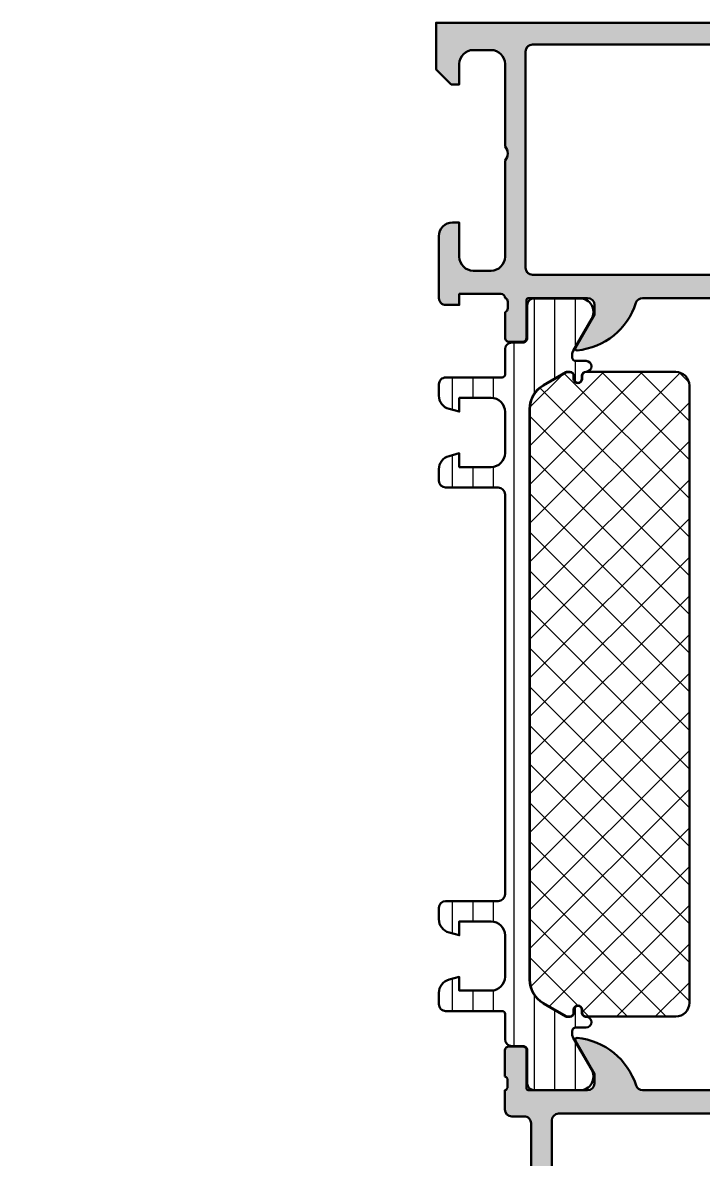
# Model space of a CAD drawing. Extents: x 0 to 114, y -75 to 90.
# Drawn here: x 0 to 49.4, y 7.5 to 90 of the extents above; entities that cross this region are included whole.
import ezdxf

# ---------------------------------------------------------------- set-up
doc = ezdxf.new("R2010")
doc.units = 0
for name, color, linetype, lineweight in [('0S-Alu contour', 7, 'Continuous', 50), ('0S-Alu hatch', 252, 'Continuous', 25), ('0S-Plastic contour', 254, 'Continuous', 50), ('0S-Plastic hatch', 253, 'Continuous', 25), ('0S-PT contour', 91, 'Continuous', 50), ('0S-PT hatch', 103, 'Continuous', 25)]:
    doc.layers.add(name, color=color, linetype=linetype, lineweight=lineweight)

# ---------------------------------------------------------------- blocks, each defined once
blk = doc.blocks.new('445390__541EFB3B_60F4_4F3A_9AED_C607F60F42E0_')
at = {"layer": '0S-Alu hatch'}
h = blk.add_hatch(color=256, dxfattribs=at)
edge = h.paths.add_edge_path()
edge.add_arc((35.49999999999999, 11.09999999999999), 0.4999999999999929, 180, 270)
edge.add_line((35.49999999999999, 10.6), (36.40000000000002, 10.6))
edge.add_ellipse((36.40000000000003, 10.10000000000001), major_axis=(-0.4999999999999929, 0), ratio=1, start_angle=180, end_angle=270.0000000000008, ccw=False)
edge.add_line((36.90000000000002, 10.10000000000001), (36.90000000000001, 3.4311192034013))
edge.add_ellipse((35.90000000000002, 3.4311192034013), major_axis=(-0.9999999999999928, 0), ratio=1, start_angle=94.08561677997449, end_angle=180, ccw=False)
edge.add_line((35.97124704998793, 2.433660503570572), (29.90000000000001, 2.000000000000001))
edge.add_line((29.90000000000001, 2.000000000000001), (9.099999999999998, 1.999999999999999))
edge.add_ellipse((9.099999999999998, 2.499999999999997), major_axis=(-0.4999999999999983, 0), ratio=1, start_angle=0, end_angle=90, ccw=False)
edge.add_line((8.6, 2.499999999999997), (8.6, 3.299999999999998))
edge.add_ellipse((9.1, 3.299999999999998), major_axis=(-0.5, 0), ratio=1, start_angle=270, end_angle=360, ccw=False)
edge.add_line((9.1, 3.799999999999998), (9.6, 3.799999999999998))
edge.add_arc((9.6, 4.299999999999998), 0.5, 270, 360)
edge.add_line((10.1, 4.299999999999994), (10.1, 4.499999999999995))
edge.add_arc((9.600000000000001, 4.5), 0.5, 0, 90)
edge.add_line((9.600000000000001, 5), (6.8, 4.999999999999999))
edge.add_arc((6.799999999999999, 4.5), 0.4999999999999983, 89.99999999999991, 180)
edge.add_line((6.300000000000001, 4.5), (6.300000000000001, 3.999999999999999))
edge.add_line((6.300000000000001, 3.999999999999999), (7.300000000000001, 3.999999999999999))
edge.add_line((7.300000000000001, 3.999999999999999), (7.300000000000002, 2.5))
edge.add_ellipse((6.300000000000002, 2.499999999999999), major_axis=(-1, 0), ratio=1, start_angle=90, end_angle=180, ccw=False)
edge.add_line((6.300000000000002, 1.499999999999999), (2.299999999999999, 1.499999999999998))
edge.add_ellipse((2.299999999999999, 2.499999999999999), major_axis=(-1, 0), ratio=1, start_angle=0, end_angle=90, ccw=False)
edge.add_line((1.299999999999999, 2.499999999999999), (1.299999999999999, 3.999999999999998))
edge.add_line((1.299999999999999, 3.999999999999998), (2.299999999999999, 3.999999999999999))
edge.add_line((2.299999999999999, 3.999999999999999), (2.3, 4.499999999999997))
edge.add_arc((1.799999999999998, 4.499999999999997), 0.5000000000000023, 0, 89.99999999999991)
edge.add_line((1.799999999999999, 5), (0.5000000000000026, 5.000000000000002))
edge.add_arc((0.5000000000000016, 4.5), 0.5000000000000018, 89.99999999999991, 180)
edge.add_line((-2e-16, 4.5), (0, 0.5))
edge.add_arc((0.5, 0.5), 0.5, 180, 269.9999999999999)
edge.add_line((0.4999999999999998, 0), (29.5, -2.1e-15))
edge.add_ellipse((29.5, -0.4999999999999987), major_axis=(-0.4999999999999966, 0), ratio=1, start_angle=180, end_angle=270, ccw=False)
edge.add_line((30, -0.4999999999999991), (29.99999999999998, -73.49999999999999))
edge.add_arc((31.49999999999998, -73.49999999999999), 1.5, 180, 270)
edge.add_line((31.49999999999998, -74.99999999999999), (82.50000000000006, -75.00000000000001))
edge.add_arc((82.50000000000003, -73.50000000000003), 1.499999999999985, 270.0000000000005, 360)
edge.add_line((84.00000000000001, -73.50000000000003), (84, -0.4999999999999858))
edge.add_ellipse((84.49999999999999, -0.4999999999999825), major_axis=(-0.4999999999999858, 0), ratio=1, start_angle=269.9999999999984, end_angle=360, ccw=False)
edge.add_line((84.50000000000001, 3.3e-15), (113.5, 0))
edge.add_arc((113.5, 0.5), 0.5, 270, 360)
edge.add_line((114, 0.5), (114, 4.500000000000001))
edge.add_arc((113.5, 4.500000000000001), 0.5, 0, 90)
edge.add_line((113.5, 5.000000000000001), (112.2, 5.000000000000005))
edge.add_arc((112.2, 4.500000000000019), 0.4999999999999858, 90, 180)
edge.add_line((111.7, 4.500000000000033), (111.7, 3.999999999999999))
edge.add_line((111.7, 3.999999999999999), (112.7, 4))
edge.add_line((112.7, 4), (112.7, 2.500000000000021))
edge.add_ellipse((111.7, 2.500000000000001), major_axis=(-1, 0), ratio=1, start_angle=90, end_angle=180, ccw=False)
edge.add_line((111.7, 1.500000000000001), (107.7, 1.50000000000001))
edge.add_ellipse((107.7, 2.50000000000001), major_axis=(-1, 0), ratio=1, start_angle=0, end_angle=90, ccw=False)
edge.add_line((106.7, 2.500000000000011), (106.7, 3.999999999999998))
edge.add_line((106.7, 3.999999999999998), (107.7, 3.999999999999999))
edge.add_line((107.7, 3.999999999999999), (107.7, 4.499999999999957))
edge.add_arc((107.2, 4.499999999999972), 0.5000000000000285, 0, 90)
edge.add_line((107.2, 5), (104.4, 5.000000000000007))
edge.add_arc((104.4, 4.500000000000021), 0.4999999999999858, 90, 180)
edge.add_line((103.9, 4.500000000000092), (103.9, 4.300000000000031))
edge.add_arc((104.4, 4.299999999999996), 0.5, 180, 270.0000000000017)
edge.add_line((104.4, 3.799999999999996), (104.8999999999999, 3.800000000000008))
edge.add_ellipse((104.8999999999999, 3.29999999999998), major_axis=(-0.5000000000000285, 0), ratio=1, start_angle=180, end_angle=270, ccw=False)
edge.add_line((105.4, 3.299999999999962), (105.4, 2.499999999999991))
edge.add_ellipse((104.8999999999999, 2.500000000000009), major_axis=(-0.5000000000000142, 0), ratio=1, start_angle=90, end_angle=180, ccw=False)
edge.add_line((104.8999999999999, 1.999999999999995), (84.10000000000001, 2.000000000000001))
edge.add_line((84.10000000000001, 2.000000000000001), (78.02875295001209, 2.433660503570569))
edge.add_ellipse((78.1, 3.431119203401318), major_axis=(-1.000000000000013, 0), ratio=1, start_angle=0, end_angle=85.91438322002551, ccw=False)
edge.add_line((77.09999999999998, 3.431119203401317), (77.09999999999998, 10.09999999999999))
edge.add_ellipse((77.6, 10.09999999999999), major_axis=(-0.5000000000000142, 0), ratio=1, start_angle=270, end_angle=360, ccw=False)
edge.add_line((77.6, 10.6), (78.5, 10.6))
edge.add_arc((78.5, 11.09999999999998), 0.4999999999999858, 270, 360)
edge.add_line((78.99999999999999, 11.09999999999998), (79, 12.49999999999999))
edge.add_ellipse((79.07883644654306, 12.7675205919931), major_axis=(-0.2788950563274388, 0), ratio=1, start_angle=-1.164589373961121, end_angle=73.58012358050348, ccw=False)
edge.add_line((78.799999, 12.77318899999081), (78.799999, 13.22678299999139))
edge.add_ellipse((79.07886709564316, 13.23244365946856), major_axis=(-0.2789255417371458, 0), ratio=1, start_angle=-73.5754054446432, end_angle=1.1628700729103798, ccw=False)
edge.add_line((78.99999999999999, 13.4999869999915), (79, 15.379998))
edge.add_arc((78.69999999999999, 15.379998), 0.3000000000000114, 0, 90)
edge.add_line((78.69999999999999, 15.67999800000001), (77.72002568095719, 15.679998))
edge.add_arc((77.72002568095719, 15.37999800000002), 0.2999999999999829, 90, 180)
edge.add_line((77.4200256809572, 15.37999800000002), (77.4200256809572, 12.62000000000001))
edge.add_ellipse((77.30002568095723, 12.62000000000001), major_axis=(-0.1199999999999761, 0), ratio=1, start_angle=90, end_angle=180, ccw=False)
edge.add_line((77.30002568095723, 12.50000000000003), (73.00000000000004, 12.50000000000003))
edge.add_ellipse((73.00000000000004, 13.00000000000003), major_axis=(-0.5, 0), ratio=1, start_angle=0, end_angle=90, ccw=False)
edge.add_line((72.50000000000004, 13.00000000000008), (72.50000000000011, 13.70000000000008))
edge.add_line((72.50000000000011, 13.70000000000008), (73.88149545762253, 16.0928203230276))
edge.add_arc((73.7618802153519, 16.16188021535175), 0.1381197846482771, 329.9999999999972, 455.6225775507961)
edge.add_arc((74.23822324117366, 11.32339113815268), 4.99999999999951, 95.62257755079023, 162.2515836439295)
edge.add_ellipse((68.99999999999984, 13.00000000000052), major_axis=(-0.5000000000004983, 0), ratio=1, start_angle=90, end_angle=162.2515836439297, ccw=False)
edge.add_line((68.99999999999984, 12.50000000000002), (45.00000000000011, 12.50000000000003))
edge.add_ellipse((45.00000000000011, 13.00000000000055), major_axis=(-0.500000000000517, 0), ratio=1, start_angle=17.74841635607038, end_angle=90, ccw=False)
edge.add_arc((39.76177675882631, 11.3233911381527), 4.99999999999949, 17.74841635607047, 84.3774224492089)
edge.add_arc((40.23811978464816, 16.16188021535176), 0.1381197846482664, 84.37742244920636, 210.0000000000005)
edge.add_line((40.11850454237752, 16.09282032302763), (41.49999999999987, 13.7000000000001))
edge.add_line((41.49999999999987, 13.7000000000001), (41.49999999999995, 13.00000000000009))
edge.add_ellipse((40.99999999999996, 13.00000000000002), major_axis=(-0.4999999999999858, 0), ratio=1, start_angle=90, end_angle=180, ccw=False)
edge.add_line((40.99999999999996, 12.50000000000004), (36.69997431904277, 12.50000000000003))
edge.add_ellipse((36.69997431904277, 12.62000000000001), major_axis=(-0.1199999999999761, 0), ratio=1, start_angle=0, end_angle=90, ccw=False)
edge.add_line((36.57997431904279, 12.62000000000001), (36.57997431904279, 15.37999800000001))
edge.add_arc((36.2799743190428, 15.37999800000001), 0.2999999999999971, 0, 90)
edge.add_line((36.2799743190428, 15.67999800000001), (35.30000000000001, 15.67999800000001))
edge.add_arc((35.30000000000001, 15.379998), 0.3000000000000114, 90, 180)
edge.add_line((35, 15.379998), (35, 13.4999869999915))
edge.add_ellipse((34.92113290435684, 13.23244365946857), major_axis=(-0.278925541737144, 0), ratio=1, start_angle=178.8371299271155, end_angle=253.5754054446462, ccw=False)
edge.add_line((35.200001, 13.22678299999152), (35.200001, 12.77318899999148))
edge.add_ellipse((34.92116355345696, 12.76752059199311), major_axis=(-0.2788950563274308, 0), ratio=1, start_angle=106.4198764194924, end_angle=181.1645893740985, ccw=False)
edge.add_line((35, 12.49999999999999), (35, 11.09999999999999))
edge = h.paths.add_edge_path()
edge.add_line((75.1, 1.599999999999999), (38.9, 1.600000000000001))
edge.add_ellipse((38.9, 2.100000000000001), major_axis=(-0.5, 0), ratio=1, start_angle=0, end_angle=90, ccw=False)
edge.add_line((38.4, 2.100000000000001), (38.39999999999999, 10.3))
edge.add_ellipse((38.89999999999999, 10.3), major_axis=(-0.5, 0), ratio=1, start_angle=270, end_angle=360, ccw=False)
edge.add_line((38.89999999999999, 10.8), (75.1, 10.8))
edge.add_ellipse((75.1, 10.3), major_axis=(-0.5, 0), ratio=1, start_angle=180, end_angle=270, ccw=False)
edge.add_line((75.6, 10.3), (75.6, 2.100000000000006))
edge.add_ellipse((75.1, 2.100000000000004), major_axis=(-0.5, 0), ratio=1, start_angle=90, end_angle=180, ccw=False)
edge = h.paths.add_edge_path()
edge.add_line((31.99999999999999, -71.5), (32, -0.5))
edge.add_ellipse((32.5, -0.4999999999999984), major_axis=(-0.5, 0), ratio=1, start_angle=270, end_angle=360, ccw=False)
edge.add_line((32.5, 1.6e-15), (81.5, 0))
edge.add_ellipse((81.5, -0.5), major_axis=(-0.5, 0), ratio=1, start_angle=180, end_angle=270, ccw=False)
edge.add_line((82, -0.5), (82, -71.5))
edge.add_ellipse((81.5, -71.5), major_axis=(-0.5, 0), ratio=1, start_angle=90, end_angle=180, ccw=False)
edge.add_line((81.5, -72), (32.49999999999999, -72))
edge.add_ellipse((32.49999999999999, -71.5), major_axis=(-0.5, 0), ratio=1, start_angle=0, end_angle=90, ccw=False)
at = {"layer": '0S-Alu contour', "color": 7}
for points in [[(36.2799743190428, 15.67999800000001), (35.30000000000001, 15.67999800000001)], [(40.11850454237752, 16.09282032302763), (41.49999999999987, 13.7000000000001), (41.49999999999995, 13.00000000000009)], [(35, 15.379998), (35, 13.4999869999915)], [(36.57997431904279, 12.62000000000001), (36.57997431904279, 15.37999800000001)], [(35.200001, 13.22678299999152), (35.200001, 12.77318899999148)], [(35, 12.49999999999999), (35, 11.09999999999999)], [(40.99999999999996, 12.50000000000004), (36.69997431904277, 12.50000000000003)], [(68.99999999999984, 12.50000000000002), (45.00000000000011, 12.50000000000003)], [(38.89999999999999, 10.8), (75.1, 10.8)], [(35.49999999999999, 10.6), (36.40000000000002, 10.6)], [(36.90000000000002, 10.10000000000001), (36.90000000000001, 3.4311192034013)], [(38.4, 2.100000000000001), (38.39999999999999, 10.3)]]:
    blk.add_lwpolyline(points, dxfattribs=at)
for centre, radius, start, end in [((35.30000000000001, 15.379998), 0.3000000000000114, 90, 180), ((36.2799743190428, 15.37999800000001), 0.2999999999999971, 0, 90), ((40.23811978464816, 16.16188021535176), 0.1381197846482664, 84.37742244920636, 210.0000000000005), ((39.76177675882631, 11.3233911381527), 4.99999999999949, 17.74841635607047, 84.3774224492089), ((35.49999999999999, 11.09999999999999), 0.4999999999999929, 180, 270)]:
    blk.add_arc(centre, radius, start, end, dxfattribs=at)
at = {"layer": '0S-Alu contour', "color": 7, "extrusion": (0, 0, -1)}
for centre, radius, start, end in [((-34.92113290435684, 13.23244365946857), 0.278925541737144, 106.4245945553538, 181.1628700728846), ((-34.92116355345696, 12.76752059199311), 0.2788950563274308, 178.8354106259015, 253.5801235805076), ((-36.69997431904277, 12.62000000000001), 0.1199999999999761, 270, 0), ((-40.99999999999996, 13.00000000000002), 0.4999999999999858, 180, 270), ((-45.00000000000011, 13.00000000000055), 0.500000000000517, 270, 342.2515836439296), ((-38.89999999999999, 10.3), 0.5, 0, 90), ((-36.40000000000003, 10.10000000000001), 0.4999999999999929, 89.9999999999992, 180)]:
    blk.add_arc(centre, radius, start, end, dxfattribs=at)
blk = doc.blocks.new('465540__A6A362E6_6B38_49B0_B93E_46DB9E544D22_')
at = {"layer": '0S-PT hatch'}
h = blk.add_hatch(dxfattribs=at)
h.set_pattern_fill('ANSI37', color=256, scale=0.625, angle=90, style=0)
h.set_pattern_definition([(135, (0, 0), (-1.403165018917055, -1.403165018917055), []), (225, (0, 0), (1.403165018917055, -1.403165018917055), [])])
edge = h.paths.add_edge_path()
edge.add_line((48.39, 63.6402033197496), (48.39, 18.83979668031148))
edge.add_ellipse((47.4, 18.83979668031148), major_axis=(-0.9900000000000019, 0), ratio=1, start_angle=90, end_angle=180, ccw=False)
edge.add_line((47.4, 17.84979668031148), (40.89892478562441, 17.84979668031148))
edge.add_ellipse((40.89892478562441, 18.13979668031149), major_axis=(-0.2900000000000098, 0), ratio=1, start_angle=0, end_angle=90.00000000000142, ccw=False)
edge.add_line((40.60892478562439, 18.13979668031149), (40.6089247856244, 18.34036747559773))
edge.add_arc((40.29949558091064, 18.34036747559773), 0.3094292047137586, 0, 180)
edge.add_line((39.99006637619689, 18.34036747559772), (39.99006637619689, 18.1397966803115))
edge.add_ellipse((39.7000663761969, 18.1397966803115), major_axis=(-0.2899999999999991, 0), ratio=1, start_angle=93.4516718061837, end_angle=180, ccw=False)
edge.add_line((39.71752629167172, 17.850322758599), (39.53498719053955, 17.850322758599))
edge.add_ellipse((39.53498719053956, 18.04032275859899), major_axis=(-0.1899999999999906, 0), ratio=1, start_angle=59.99999999999892, end_angle=89.9999999999979, ccw=False)
edge.add_line((39.43998719053956, 17.87577793187996), (37.80500000000001, 18.81973822645953))
edge.add_ellipse((38.79999999999999, 20.54312877999057), major_axis=(-1.989999999999991, 0), ratio=1, start_angle=0, end_angle=60.0000000000004, ccw=False)
edge.add_line((36.81, 20.54312877999057), (36.81000000000002, 61.93646458067959))
edge.add_ellipse((38.8, 61.93646458067959), major_axis=(-1.98999999999998, 0), ratio=1, start_angle=299.99999999999903, end_angle=360, ccw=False)
edge.add_line((37.80500000000003, 63.65985513421063), (39.43998719053958, 64.60381542879018))
edge.add_ellipse((39.53498719053956, 64.4392706020712), major_axis=(-0.1899999999999432, 0), ratio=1, start_angle=270.00000000000216, end_angle=299.9999999999996, ccw=False)
edge.add_line((39.53498719053955, 64.62927060207114), (39.7175262916716, 64.62927060207114))
edge.add_ellipse((39.70006637619689, 64.33979668035865), major_axis=(-0.2899999999999969, 0), ratio=1, start_angle=180, end_angle=266.54832819383887, ccw=False)
edge.add_line((39.99006637619688, 64.33979668035867), (39.99006637619689, 64.13922588507242))
edge.add_arc((40.30003318809845, 64.13922588507242), 0.3099668119015604, 180, 360)
edge.add_line((40.61000000000001, 64.13922588507242), (40.61000000000002, 64.3397966803115))
edge.add_ellipse((40.90040663939099, 64.3397966803115), major_axis=(-0.290406639390973, 0), ratio=1, start_angle=270.0000000004163, end_angle=360, ccw=False)
edge.add_line((40.90040663938888, 64.63020331970247), (47.39999999999284, 64.63020331974958))
edge.add_ellipse((47.40000000000001, 63.64020331974961), major_axis=(-0.9899999999999877, 0), ratio=1, start_angle=180, end_angle=270.0000000004153, ccw=False)
at = {"layer": '0S-PT contour', "color": 7}
for points in [[(37.80500000000003, 63.65985513421063), (39.43998719053958, 64.60381542879018)], [(39.53498719053955, 64.62927060207114), (39.7175262916716, 64.62927060207114)], [(40.90040663938888, 64.63020331970247), (47.39999999999284, 64.63020331974958)], [(39.99006637619688, 64.33979668035867), (39.99006637619689, 64.13922588507242)], [(40.61000000000001, 64.13922588507242), (40.61000000000002, 64.3397966803115)], [(48.39, 63.6402033197496), (48.39, 18.83979668031148)], [(36.81, 20.54312877999057), (36.81000000000002, 61.93646458067959)], [(39.43998719053956, 17.87577793187996), (37.80500000000001, 18.81973822645953)], [(39.99006637619689, 18.34036747559772), (39.99006637619689, 18.1397966803115)], [(40.60892478562439, 18.13979668031149), (40.6089247856244, 18.34036747559773)], [(39.71752629167172, 17.850322758599), (39.53498719053955, 17.850322758599)], [(47.4, 17.84979668031148), (40.89892478562441, 17.84979668031148)]]:
    blk.add_lwpolyline(points, dxfattribs=at)
at = {"layer": '0S-PT contour', "color": 7, "extrusion": (0, 0, -1)}
for centre, radius, start, end in [((-39.53498719053956, 64.4392706020712), 0.1899999999999432, 60.00000000000041, 89.99999999999785), ((-39.70006637619689, 64.33979668035865), 0.2899999999999969, 93.45167180616114, 180), ((-40.90040663939099, 64.3397966803115), 0.290406639390973, 0, 89.99999999958365), ((-47.40000000000001, 63.64020331974961), 0.9899999999999877, 89.99999999958467, 180), ((-38.8, 61.93646458067959), 1.98999999999998, 0, 60.00000000000095), ((-38.79999999999999, 20.54312877999057), 1.989999999999991, 299.9999999999996, 0), ((-47.4, 18.83979668031148), 0.9900000000000019, 180, 270), ((-39.53498719053956, 18.04032275859899), 0.1899999999999906, 270.0000000000021, 300.0000000000011), ((-39.7000663761969, 18.1397966803115), 0.2899999999999991, 180, 266.5483281938163), ((-40.89892478562441, 18.13979668031149), 0.2900000000000098, 269.9999999999986, 0)]:
    blk.add_arc(centre, radius, start, end, dxfattribs=at)
at = {"layer": '0S-PT contour', "color": 7}
for centre, radius, start, end in [((40.30003318809845, 64.13922588507242), 0.3099668119015604, 180, 0), ((40.29949558091064, 18.34036747559773), 0.3094292047137586, 0, 180)]:
    blk.add_arc(centre, radius, start, end, dxfattribs=at)
blk = doc.blocks.new('245323__ABC329B2_F2D3_443B_B91B_EC7C28CBC85F___9C58A874_9C35_4793_8407_CA3ACF72DB59_')
at = {"layer": '0S-Plastic hatch'}
h = blk.add_hatch(dxfattribs=at)
h.set_pattern_fill('ANSI31', color=256, scale=0.4680000000000001, angle=45, style=0)
h.set_pattern_definition([(90, (0, 0), (-1.4859, 0), [])])
edge = h.paths.add_edge_path()
edge.add_ellipse((34, 61.74000000005414), major_axis=(-1.010000000000012, 0), ratio=1, start_angle=180, end_angle=270.0000000000012, ccw=False)
edge.add_line((35.01000000000001, 61.74000000005414), (35.01000000000001, 58.74000000005416))
edge.add_ellipse((33.99999999999999, 58.74000000005416), major_axis=(-1.010000000000012, 0), ratio=1, start_angle=90, end_angle=180, ccw=False)
edge.add_line((33.99999999999999, 57.73000000005414), (31.69, 57.73000000005415))
edge.add_line((31.69, 57.73000000005415), (31.69, 58.72696774632575))
edge.add_line((31.69, 58.72696774632575), (30.94376914534848, 58.52701579145469))
edge.add_arc((31.19999999999995, 57.57074922342855), 0.9899999999999625, 104.9999999999992, 180)
edge.add_line((30.20999999999999, 57.57074922342853), (30.21000000000001, 56.74000000005412))
edge.add_arc((30.69999999999998, 56.74000000005412), 0.4899999999999736, 180, 269.9999999999996)
edge.add_line((30.69999999999998, 56.25000000005415), (34.49999999999999, 56.25000000005414))
edge.add_ellipse((34.49999999999999, 55.74000000005412), major_axis=(-0.5100000000000194, 0), ratio=1, start_angle=180, end_angle=270, ccw=False)
edge.add_line((35.01000000000001, 55.74000000005413), (35.01, 26.74000000000696))
edge.add_ellipse((34.50000000000001, 26.74000000000696), major_axis=(-0.5099999999999838, 0), ratio=1, start_angle=90, end_angle=180, ccw=False)
edge.add_line((34.50000000000001, 26.23000000000697), (30.69999999999997, 26.23000000000697))
edge.add_arc((30.69999999999997, 25.74000000000701), 0.4899999999999629, 90.00000000000043, 180)
edge.add_line((30.21000000000001, 25.74000000000701), (30.21, 24.90925077663267))
edge.add_arc((31.20000000000008, 24.90925077663267), 0.9900000000000873, 180, 255.0000000000054)
edge.add_line((30.94376914534866, 23.95298420860638), (31.69, 23.75303225373544))
edge.add_line((31.69, 23.75303225373544), (31.69, 24.75000000000695))
edge.add_line((31.69, 24.75000000000695), (34.00000000000008, 24.75000000000692))
edge.add_ellipse((34.00000000000007, 23.74000000000698), major_axis=(-1.009999999999937, 0), ratio=1, start_angle=180, end_angle=269.9999999999992, ccw=False)
edge.add_line((35.01000000000001, 23.74000000000698), (35.01, 20.74000000000697))
edge.add_ellipse((33.99999999999999, 20.74000000000697), major_axis=(-1.010000000000005, 0), ratio=1, start_angle=90.0000000000004, end_angle=180, ccw=False)
edge.add_line((34, 19.73000000000696), (31.69, 19.73000000000697))
edge.add_line((31.69, 19.73000000000697), (31.69, 20.72696774627857))
edge.add_line((31.69, 20.72696774627857), (30.94376914534845, 20.52701579140746))
edge.add_arc((31.19999999999999, 19.5707492233813), 0.9899999999999891, 105.0000000000027, 180)
edge.add_line((30.21, 19.5707492233813), (30.21000000000001, 18.74000000000691))
edge.add_arc((30.7, 18.74000000000691), 0.4899999999999949, 180, 270.0000000000004)
edge.add_line((30.7, 18.25000000000692), (34.79999999999998, 18.25000000000698))
edge.add_ellipse((34.79999999999998, 18.04000000000695), major_axis=(-0.2100000000000257, 0), ratio=1, start_angle=180, end_angle=270, ccw=False)
edge.add_line((35.01000000000001, 18.04000000000695), (35.01, 16.19999432109747))
edge.add_arc((35.49999732109769, 16.19999432109747), 0.4899973210976896, 180, 270)
edge.add_line((35.49999732109769, 15.70999699999978), (36.31033133334014, 15.70999700000695))
edge.add_ellipse((36.31033133334019, 15.3999970000069), major_axis=(-0.3100000000000538, 0), ratio=1, start_angle=179.9920752627534, end_angle=270.00000000000784, ccw=False)
edge.add_line((36.62033133037502, 15.39995412305218), (36.61999938284756, 12.99999723393182))
edge.add_arc((37.1099946951643, 12.99999531232004), 0.4899953123205045, 179.9997753033853, 270.0000777847392)
edge.add_line((37.10999536038184, 12.50999999999999), (40.58582249619113, 12.51000000000695))
edge.add_arc((40.44422884911504, 13.4898180747298), 0.9899960709244714, 278.222896358899, 392.7407569883803)
edge.add_line((41.27694055409594, 14.02524634894932), (39.95830425788748, 16.30919172374474))
edge.add_ellipse((40.399976346307, 16.56419118793477), major_axis=(-0.5099989808088505, 0), ratio=1, start_angle=-0.005743823234126921, end_angle=29.999996599345593, ccw=False)
edge.add_line((39.88997736806084, 16.56424231463269), (39.89000000131588, 16.79002606457711))
edge.add_ellipse((40.15000000005471, 16.78999999996166), major_axis=(-0.260000000045304, 0), ratio=1, start_angle=270.0000000061333, end_angle=359.99425618279395, ccw=False)
edge.add_line((40.15000000002689, 17.05000000000696), (40.90040663939101, 17.05000000000699))
edge.add_arc((40.90040663939098, 17.43925907312374), 0.3892590731167509, 270.0000000000031, 450.0000000000031)
edge.add_ellipse((40.90040663939093, 18.14000000000702), major_axis=(-0.31148185376653, 0), ratio=1, start_angle=0, end_angle=90.00000000000648, ccw=False)
edge.add_line((40.5889247856244, 18.14000000000703), (40.58892478562441, 18.34057079529318))
edge.add_arc((40.29949558091064, 18.34057079529318), 0.2894292047137696, 0, 180)
edge.add_line((40.01006637619688, 18.34057079529319), (40.01006637619688, 18.14000000000694))
edge.add_ellipse((39.70006637619693, 18.14000000000693), major_axis=(-0.3099999999999454, 0), ratio=1, start_angle=93.33843872004661, end_angle=180, ccw=False)
edge.add_line((39.71811884915458, 17.83052607829449), (39.53498719053977, 17.83052607829443))
edge.add_ellipse((39.53498719053973, 18.04052607829443), major_axis=(-0.2100000000000008, 0), ratio=1, start_angle=59.99999999999858, end_angle=90.00000000001359, ccw=False)
edge.add_line((39.42998719053972, 17.8586607434997), (37.79500000000002, 18.80262103807932))
edge.add_ellipse((38.79999999999995, 20.54333209968604), major_axis=(-2.009999999999964, 0), ratio=1, start_angle=0, end_angle=60.00000000000159, ccw=False)
edge.add_line((36.78999999999999, 20.54333209968604), (36.79000000000002, 61.9366679003751))
edge.add_ellipse((38.79999999999992, 61.9366679003751), major_axis=(-2.009999999999905, 0), ratio=1, start_angle=300.0000000000033, end_angle=360, ccw=False)
edge.add_line((37.79499999999987, 63.67737896198168), (39.42998719053943, 64.62133925656141))
edge.add_ellipse((39.53498719053946, 64.43947392176668), major_axis=(-0.2100000000000197, 0), ratio=1, start_angle=269.99999999999807, end_angle=300.0000000000071, ccw=False)
edge.add_line((39.53498719053947, 64.6494739217667), (39.7181188491547, 64.64947392176667))
edge.add_ellipse((39.70006637619692, 64.34000000005422), major_axis=(-0.3099999999999626, 0), ratio=1, start_angle=180, end_angle=266.6615612799272, ccw=False)
edge.add_line((40.01006637619688, 64.34000000005423), (40.01006637619688, 64.13942920476792))
edge.add_arc((40.29949558091065, 64.13942920476791), 0.2894292047137625, 180, 360)
edge.add_line((40.58892478562441, 64.1394292047679), (40.58892478562441, 64.34000000005406))
edge.add_ellipse((40.90040663939098, 64.34000000005406), major_axis=(-0.3114818537665727, 0), ratio=1, start_angle=270, end_angle=360, ccw=False)
edge.add_arc((40.90040663939099, 65.04074092693739), 0.3892590731167615, 269.999999999999, 449.999999999999)
edge.add_line((40.900406639391, 65.43000000005415), (40.15000000002689, 65.43000000005416))
edge.add_ellipse((40.15000000002689, 65.69000000007166), major_axis=(-0.2600000000174987, 0), ratio=1, start_angle=0.005743823170689666, end_angle=89.99999999999687, ccw=False)
edge.add_line((39.89000000131588, 65.6899739354285), (39.88997736808802, 65.91575741511983))
edge.add_ellipse((40.39997736552563, 65.91580853908232), major_axis=(-0.510000000000029, 0), ratio=1, start_angle=-29.999996599346105, end_angle=0.005743504562701673, ccw=False)
edge.add_line((39.95830439446063, 66.1708085128679), (41.27694055409587, 68.45475365111167))
edge.add_arc((40.44422884911504, 68.99018192533131), 0.9899960709244723, 327.2592430116113, 441.7771036410969)
edge.add_line((40.5858224961912, 69.97000000005416), (37.10999536038182, 69.9700000000611))
edge.add_arc((37.10999536038182, 69.48000402261553), 0.4899959774455738, 90.00000000000082, 180.0079247372467)
edge.add_line((36.61999938762317, 69.47993624992084), (36.62033133037495, 67.08004587759238))
edge.add_ellipse((36.31033133333426, 67.08000300006015), major_axis=(-0.310000000005986, 0), ratio=1, start_angle=90.00000000110452, end_angle=180.0079248439906, ccw=False)
edge.add_line((36.31033133334023, 66.77000300005416), (35.49999732109761, 66.77000300006132))
edge.add_arc((35.49999732109765, 66.28000567896368), 0.489997321097647, 90.000000000005, 180)
edge.add_line((35.01000000000001, 66.28000567896363), (35.01, 64.44000000005416))
edge.add_ellipse((34.79999999999996, 64.44000000005418), major_axis=(-0.2100000000000364, 0), ratio=1, start_angle=90, end_angle=180, ccw=False)
edge.add_line((34.79999999999996, 64.23000000005415), (30.69999999999999, 64.23000000005418))
edge.add_arc((30.69999999999999, 63.74000000005419), 0.4899999999999878, 89.99999999999959, 180)
edge.add_line((30.21, 63.7400000000542), (30.21, 62.90925077667981))
edge.add_arc((31.19999999999991, 62.90925077667981), 0.9899999999999096, 180, 255.000000000001)
edge.add_line((30.94376914534846, 61.95298420865372), (31.69, 61.7530322537826))
edge.add_line((31.69, 61.7530322537826), (31.69, 62.7500000000541))
edge.add_line((31.69, 62.7500000000541), (33.99999999999998, 62.75000000005416))
at = {"layer": '0S-Plastic contour', "color": 7}
for points in [[(36.61999938762317, 69.47993624992084), (36.62033133037495, 67.08004587759238)], [(40.5858224961912, 69.97000000005416), (37.10999536038182, 69.9700000000611)], [(39.95830439446063, 66.1708085128679), (41.27694055409587, 68.45475365111167)], [(35.01000000000001, 66.28000567896363), (35.01, 64.44000000005416)], [(36.31033133334023, 66.77000300005416), (35.49999732109761, 66.77000300006132)], [(39.89000000131588, 65.6899739354285), (39.88997736808802, 65.91575741511983)], [(40.900406639391, 65.43000000005415), (40.15000000002689, 65.43000000005416)], [(37.79499999999987, 63.67737896198168), (39.42998719053943, 64.62133925656141)], [(39.53498719053947, 64.6494739217667), (39.7181188491547, 64.64947392176667)], [(30.21, 63.7400000000542), (30.21, 62.90925077667981)], [(34.79999999999996, 64.23000000005415), (30.69999999999999, 64.23000000005418)], [(40.01006637619688, 64.34000000005423), (40.01006637619688, 64.13942920476792)], [(40.58892478562441, 64.1394292047679), (40.58892478562441, 64.34000000005406)], [(30.94376914534846, 61.95298420865372), (31.69, 61.7530322537826), (31.69, 62.7500000000541), (33.99999999999998, 62.75000000005416)], [(36.78999999999999, 20.54333209968604), (36.79000000000002, 61.9366679003751)], [(35.01000000000001, 61.74000000005414), (35.01000000000001, 58.74000000005416)], [(33.99999999999999, 57.73000000005414), (31.69, 57.73000000005415), (31.69, 58.72696774632575), (30.94376914534848, 58.52701579145469)], [(30.20999999999999, 57.57074922342853), (30.21000000000001, 56.74000000005412)], [(30.69999999999998, 56.25000000005415), (34.49999999999999, 56.25000000005414)], [(35.01000000000001, 55.74000000005413), (35.01, 26.74000000000696)], [(30.21000000000001, 25.74000000000701), (30.21, 24.90925077663267)], [(34.50000000000001, 26.23000000000697), (30.69999999999997, 26.23000000000697)], [(30.94376914534866, 23.95298420860638), (31.69, 23.75303225373544), (31.69, 24.75000000000695), (34.00000000000008, 24.75000000000692)], [(35.01000000000001, 23.74000000000698), (35.01, 20.74000000000697)], [(34, 19.73000000000696), (31.69, 19.73000000000697), (31.69, 20.72696774627857), (30.94376914534845, 20.52701579140746)], [(30.21, 19.5707492233813), (30.21000000000001, 18.74000000000691)], [(30.7, 18.25000000000692), (34.79999999999998, 18.25000000000698)], [(39.42998719053972, 17.8586607434997), (37.79500000000002, 18.80262103807932)], [(40.01006637619688, 18.34057079529319), (40.01006637619688, 18.14000000000694)], [(40.5889247856244, 18.14000000000703), (40.58892478562441, 18.34057079529318)], [(35.01000000000001, 18.04000000000695), (35.01, 16.19999432109747)], [(39.71811884915458, 17.83052607829449), (39.53498719053977, 17.83052607829443)], [(39.88997736806084, 16.56424231463269), (39.89000000131588, 16.79002606457711)], [(40.15000000002689, 17.05000000000696), (40.90040663939101, 17.05000000000699)], [(35.49999732109769, 15.70999699999978), (36.31033133334014, 15.70999700000695)], [(41.27694055409594, 14.02524634894932), (39.95830425788748, 16.30919172374474)], [(36.62033133037502, 15.39995412305218), (36.61999938284756, 12.99999723393182)], [(37.10999536038184, 12.50999999999999), (40.58582249619113, 12.51000000000695)]]:
    blk.add_lwpolyline(points, dxfattribs=at)
for centre, radius, start, end in [((37.10999536038182, 69.48000402261553), 0.4899959774455738, 90.00000000000082, 180.0079247372467), ((40.44422884911504, 68.99018192533131), 0.9899960709244723, 327.2592430116113, 81.77710364109694), ((35.49999732109765, 66.28000567896368), 0.489997321097647, 90.000000000005, 180), ((40.90040663939099, 65.04074092693739), 0.3892590731167615, 269.999999999999, 89.99999999999896), ((30.69999999999999, 63.74000000005419), 0.4899999999999878, 89.99999999999959, 180), ((40.29949558091065, 64.13942920476791), 0.2894292047137625, 180, 0), ((31.19999999999991, 62.90925077667981), 0.9899999999999096, 180, 255.000000000001), ((31.19999999999995, 57.57074922342855), 0.9899999999999625, 104.9999999999992, 180), ((30.69999999999998, 56.74000000005412), 0.4899999999999736, 180, 269.9999999999996), ((30.69999999999997, 25.74000000000701), 0.4899999999999629, 90.00000000000043, 180), ((31.20000000000008, 24.90925077663267), 0.9900000000000873, 180, 255.0000000000054), ((31.19999999999999, 19.5707492233813), 0.9899999999999891, 105.0000000000027, 180), ((30.7, 18.74000000000691), 0.4899999999999949, 180, 270.0000000000004), ((40.29949558091064, 18.34057079529318), 0.2894292047137696, 0, 180), ((40.90040663939098, 17.43925907312374), 0.3892590731167509, 270.0000000000031, 90.00000000000314), ((35.49999732109769, 16.19999432109747), 0.4899973210976896, 180, 270), ((40.44422884911504, 13.4898180747298), 0.9899960709244714, 278.222896358899, 32.74075698838023), ((37.1099946951643, 12.99999531232004), 0.4899953123205045, 179.9997753033853, 270.0000777847392)]:
    blk.add_arc(centre, radius, start, end, dxfattribs=at)
at = {"layer": '0S-Plastic contour', "color": 7, "extrusion": (0, 0, -1)}
for centre, radius, start, end in [((-36.31033133333426, 67.08000300006015), 0.310000000005986, 179.9920751560094, 269.9999999988955), ((-40.39997736552563, 65.91580853908232), 0.510000000000029, 359.9942564954373, 29.99999659934611), ((-40.15000000002689, 65.69000000007166), 0.2600000000174987, 270.0000000000031, 359.9942561768293), ((-34.79999999999996, 64.44000000005418), 0.2100000000000364, 180, 270), ((-39.53498719053946, 64.43947392176668), 0.2100000000000197, 59.99999999999289, 90.00000000000193), ((-39.70006637619692, 64.34000000005422), 0.3099999999999626, 93.3384387200728, 180), ((-40.90040663939098, 64.34000000005406), 0.3114818537665727, 0, 90), ((-38.79999999999992, 61.9366679003751), 2.009999999999905, 0, 59.99999999999673), ((-34, 61.74000000005414), 1.010000000000012, 89.99999999999879, 180), ((-33.99999999999999, 58.74000000005416), 1.010000000000012, 180, 270), ((-34.49999999999999, 55.74000000005412), 0.5100000000000194, 90, 180), ((-34.50000000000001, 26.74000000000696), 0.5099999999999838, 180, 270), ((-34.00000000000007, 23.74000000000698), 1.009999999999937, 90.00000000000081, 180), ((-33.99999999999999, 20.74000000000697), 1.010000000000005, 180, 269.9999999999996), ((-38.79999999999995, 20.54333209968604), 2.009999999999964, 299.9999999999984, 0), ((-34.79999999999998, 18.04000000000695), 0.2100000000000257, 90, 180), ((-39.53498719053973, 18.04052607829443), 0.2100000000000008, 269.9999999999864, 300.0000000000014), ((-39.70006637619693, 18.14000000000693), 0.3099999999999454, 180, 266.6615612799534), ((-40.90040663939093, 18.14000000000702), 0.31148185376653, 269.9999999999935, 0), ((-40.399976346307, 16.56419118793477), 0.5099989808088505, 330.0000034006544, 0.0057438232341285), ((-40.15000000005471, 16.78999999996166), 0.260000000045304, 0.0057438172060589, 89.99999999386671), ((-36.31033133334019, 15.3999970000069), 0.3100000000000538, 89.99999999999213, 180.0079247372467)]:
    blk.add_arc(centre, radius, start, end, dxfattribs=at)
blk = doc.blocks.new('345130__68BD5C05_E2D4_4499_8DA0_AB3C219D1371_')
at = {"layer": '0S-Alu hatch'}
h = blk.add_hatch(color=256, dxfattribs=at)
edge = h.paths.add_edge_path()
edge.add_arc((32.69999999999972, 86.99000000000697), 1.010000000000005, 90, 180)
edge.add_line((31.68999999999972, 86.99000000000697), (31.68999999999971, 85.50000000000698))
edge.add_line((31.68999999999971, 85.50000000000698), (31.10414213562344, 85.50000000000698))
edge.add_line((31.10414213562344, 85.50000000000698), (30.00999999999973, 86.5941421356307))
edge.add_line((30.00999999999973, 86.5941421356307), (30.00999999999971, 89.98000000000697))
edge.add_line((30.00999999999971, 89.98000000000697), (83.98999999999972, 89.98000000000697))
edge.add_line((83.98999999999972, 89.98000000000697), (83.9899999999997, 86.5941421356307))
edge.add_line((83.9899999999997, 86.5941421356307), (82.895857864376, 85.50000000000698))
edge.add_line((82.895857864376, 85.50000000000698), (82.3099999999997, 85.50000000000698))
edge.add_line((82.3099999999997, 85.50000000000698), (82.3099999999997, 86.99000000000697))
edge.add_arc((81.29999999999971, 86.99000000000697), 1.00999999999999, 0, 90.00000000000081)
edge.add_line((81.29999999999971, 88.00000000000696), (79.99999999999972, 88.00000000000698))
edge.add_arc((79.99999999999972, 86.99000000000697), 1.010000000000005, 90, 180)
edge.add_line((78.98999999999971, 86.99000000000697), (78.98999999999971, 80.99398412674114))
edge.add_arc((79.52499999999972, 80.49000000000697), 0.7350000000000085, 136.7098923765414, 223.2901076234586)
edge.add_line((78.98999999999971, 79.9860158732728), (78.98999999999971, 72.99000000000697))
edge.add_arc((79.99999999999972, 72.99000000000697), 1.010000000000005, 180, 269.9999999999992)
edge.add_line((79.9999999999997, 71.98000000000695), (81.2999999999997, 71.98000000000695))
edge.add_arc((81.2999999999997, 72.99000000000694), 1.00999999999999, 270, 360)
edge.add_line((82.30999999999969, 72.99000000000694), (82.3099999999997, 75.48000000000698))
edge.add_line((82.3099999999997, 75.48000000000698), (82.7999999999997, 75.48000000000697))
edge.add_ellipse((82.7999999999997, 74.49000000000697), major_axis=(-0.9899999999999948, 0), ratio=1, start_angle=180, end_angle=269.9999999999992, ccw=False)
edge.add_line((83.7899999999997, 74.49000000000697), (83.78999999999971, 69.99000000000694))
edge.add_ellipse((83.29999999999971, 69.99000000000693), major_axis=(-0.4899999999999949, 0), ratio=1, start_angle=90, end_angle=180, ccw=False)
edge.add_line((83.29999999999971, 69.50000000000693), (82.3099999999997, 69.50000000000698))
edge.add_line((82.3099999999997, 69.50000000000698), (82.30999999999973, 70.30000000000697))
edge.add_line((82.30999999999973, 70.30000000000697), (79.2999999999997, 70.30000000000697))
edge.add_arc((79.29999999999971, 69.99000000000694), 0.3100000000000307, 90.00000000000261, 178.6312174954983)
edge.add_arc((79.07883644654167, 69.72247940800975), 0.2888950563262878, 107.8904509844126, 181.1442552589379)
edge.add_line((78.7899989999997, 69.71671026206974), (78.7899989999997, 69.2633175893266))
edge.add_arc((79.07886709564282, 69.25755634053839), 0.2889255417371144, 178.8574318584394, 252.0866793135196)
edge.add_line((78.98999999999968, 68.98263706515007), (78.9899999999997, 67.11000200000694))
edge.add_ellipse((78.6999999999997, 67.11000200000693), major_axis=(-0.289999999999992, 0), ratio=1, start_angle=90.00000000000279, end_angle=180, ccw=False)
edge.add_line((78.69999999999972, 66.82000200000692), (77.72002568095692, 66.82000200000692))
edge.add_ellipse((77.72002568095692, 67.11000200000694), major_axis=(-0.2900000000000062, 0), ratio=1, start_angle=0, end_angle=90, ccw=False)
edge.add_line((77.43002568095692, 67.11000200000694), (77.4300256809569, 69.87000000000694))
edge.add_arc((77.3000256809569, 69.87000000000694), 0.1299999999999954, 0, 90.00000000000627)
edge.add_line((77.30002568095689, 70.00000000000693), (72.99999999999967, 70.00000000000693))
edge.add_arc((72.99999999999967, 69.49000000000694), 0.5099999999999909, 90, 180)
edge.add_line((72.4899999999997, 69.49000000000694), (72.48999999999968, 68.78732050808262))
edge.add_line((72.48999999999968, 68.78732050808262), (73.87283520358422, 66.39217967697938))
edge.add_ellipse((73.7618802153514, 66.32811978465523), major_axis=(-0.1281197846483015, 0), ratio=1, start_angle=84.37742244920798, end_angle=210.000000000001, ccw=False)
edge.add_ellipse((74.23822324117344, 71.16660886185481), major_axis=(-4.990000000000075, 0), ratio=1, start_angle=17.74841635606998, end_angle=84.37742244920707, ccw=False)
edge.add_arc((68.99999999999962, 69.49000000000702), 0.5099999999999509, 17.74841635606878, 90.0000000000016)
edge.add_line((68.9999999999996, 70.00000000000698), (44.99999999999976, 70.00000000000695))
edge.add_arc((44.99999999999976, 69.49000000000704), 0.5099999999999058, 90, 162.251583643929)
edge.add_ellipse((39.76177675882595, 71.16660886185485), major_axis=(-4.990000000000098, 0), ratio=1, start_angle=95.62257755079321, end_angle=162.25158364393, ccw=False)
edge.add_ellipse((40.23811978464804, 66.32811978465524), major_axis=(-0.1281197846482896, 0), ratio=1, start_angle=-29.9999999999971, end_angle=95.62257755079202, ccw=False)
edge.add_line((40.12716479641523, 66.39217967697938), (41.50999999999974, 68.78732050808262))
edge.add_line((41.50999999999974, 68.78732050808262), (41.50999999999972, 69.49000000000696))
edge.add_arc((40.99999999999972, 69.49000000000693), 0.5099999999999909, 0, 90)
edge.add_line((40.99999999999972, 70.00000000000692), (36.69997431904248, 70.00000000000693))
edge.add_arc((36.69997431904249, 69.87000000000695), 0.1299999999999812, 90.00000000000314, 180)
edge.add_line((36.56997431904251, 69.87000000000697), (36.56997431904251, 67.11000200000694))
edge.add_ellipse((36.2799743190425, 67.11000200000694), major_axis=(-0.2900000000000133, 0), ratio=1, start_angle=90.00000000000142, end_angle=180, ccw=False)
edge.add_line((36.2799743190425, 66.82000200000692), (35.29999999999971, 66.82000200000692))
edge.add_ellipse((35.2999999999997, 67.11000200000693), major_axis=(-0.289999999999992, 0), ratio=1, start_angle=0, end_angle=90.00000000000142, ccw=False)
edge.add_line((35.00999999999971, 67.11000200000694), (35.00999999999971, 68.98263706515006))
edge.add_arc((34.92113290435656, 69.2575563405384), 0.288925541737143, 287.9133206864827, 361.142568141485)
edge.add_line((35.21000099999972, 69.26331758932623), (35.21000099999972, 69.7167102620696))
edge.add_arc((34.9211635534566, 69.72247940801259), 0.2888950563274786, 358.8557447404747, 432.1095490152812)
edge.add_arc((34.70000000000011, 69.99000000000655), 0.3100000000004077, 1.36878250521989, 90.00000000007488)
edge.add_line((34.6999999999997, 70.30000000000695), (31.68999999999969, 70.30000000000699))
edge.add_line((31.68999999999969, 70.30000000000699), (31.68999999999971, 69.50000000000698))
edge.add_line((31.68999999999971, 69.50000000000698), (30.6999999999997, 69.50000000000695))
edge.add_ellipse((30.6999999999997, 69.99000000000693), major_axis=(-0.4899999999999807, 0), ratio=1, start_angle=0, end_angle=90.0000000000012, ccw=False)
edge.add_line((30.20999999999971, 69.99000000000692), (30.20999999999971, 74.49000000000697))
edge.add_ellipse((31.19999999999972, 74.49000000000697), major_axis=(-0.9900000000000019, 0), ratio=1, start_angle=270.0000000000002, end_angle=360, ccw=False)
edge.add_line((31.19999999999971, 75.48000000000698), (31.68999999999972, 75.48000000000697))
edge.add_line((31.68999999999972, 75.48000000000697), (31.68999999999972, 72.99000000000697))
edge.add_arc((32.69999999999972, 72.99000000000697), 1.010000000000001, 180, 270)
edge.add_line((32.69999999999972, 71.98000000000695), (33.99999999999971, 71.98000000000695))
edge.add_arc((33.99999999999971, 72.99000000000697), 1.010000000000005, 270, 360)
edge.add_line((35.00999999999971, 72.99000000000697), (35.00999999999971, 79.9860158732728))
edge.add_arc((34.47499999999971, 80.49000000000697), 0.7350000000000035, 316.709892376541, 403.290107623459)
edge.add_line((35.00999999999971, 80.99398412674114), (35.00999999999971, 86.99000000000697))
edge.add_arc((33.99999999999971, 86.99000000000697), 1.009999999999998, 0, 90)
edge.add_line((33.99999999999971, 88.00000000000696), (32.69999999999972, 88.00000000000698))
edge = h.paths.add_edge_path()
edge.add_arc((37.00001799965639, 87.88972055053647), 0.5000027408751322, 90.0000000000106, 179.9996859215192)
edge.add_line((36.50001525878877, 87.8897232914041), (36.50001525878127, 72.18972884561092))
edge.add_arc((37.00001799965639, 72.18972884561092), 0.5000027408751251, 180, 270)
edge.add_line((37.00001799965639, 71.6897261047358), (76.99985516165906, 71.68972610473578))
edge.add_arc((76.99985516165896, 72.18972884561092), 0.5000027408751322, 270.0000000000114, 360)
edge.add_line((77.49985790253409, 72.18972884561092), (77.49985790253409, 87.8897205505367))
edge.add_arc((76.99985516165896, 87.88972055053647), 0.5000027408751322, 0, 90)
edge.add_line((76.99985516165896, 88.38972329141158), (37.0000179996563, 88.38972329141158))
at = {"layer": '0S-Alu contour', "color": 7}
for points in [[(31.68999999999972, 86.99000000000697), (31.68999999999971, 85.50000000000698), (31.10414213562344, 85.50000000000698), (30.00999999999973, 86.5941421356307), (30.00999999999971, 89.98000000000697), (83.98999999999972, 89.98000000000697), (83.9899999999997, 86.5941421356307), (82.895857864376, 85.50000000000698), (82.3099999999997, 85.50000000000698), (82.3099999999997, 86.99000000000697)], [(76.99985516165896, 88.38972329141158), (37.0000179996563, 88.38972329141158)], [(33.99999999999971, 88.00000000000696), (32.69999999999972, 88.00000000000698)], [(36.50001525878877, 87.8897232914041), (36.50001525878127, 72.18972884561092)], [(77.49985790253409, 72.18972884561092), (77.49985790253409, 87.8897205505367)], [(81.29999999999971, 88.00000000000696), (79.99999999999972, 88.00000000000698)], [(35.00999999999971, 80.99398412674114), (35.00999999999971, 86.99000000000697)], [(78.98999999999971, 86.99000000000697), (78.98999999999971, 80.99398412674114)], [(35.00999999999971, 72.99000000000697), (35.00999999999971, 79.9860158732728)], [(78.98999999999971, 79.9860158732728), (78.98999999999971, 72.99000000000697)], [(31.19999999999971, 75.48000000000698), (31.68999999999972, 75.48000000000697), (31.68999999999972, 72.99000000000697)], [(82.30999999999969, 72.99000000000694), (82.3099999999997, 75.48000000000698), (82.7999999999997, 75.48000000000697)], [(30.20999999999971, 69.99000000000692), (30.20999999999971, 74.49000000000697)], [(83.7899999999997, 74.49000000000697), (83.78999999999971, 69.99000000000694)], [(32.69999999999972, 71.98000000000695), (33.99999999999971, 71.98000000000695)], [(79.9999999999997, 71.98000000000695), (81.2999999999997, 71.98000000000695)], [(37.00001799965639, 71.6897261047358), (76.99985516165906, 71.68972610473578)], [(34.6999999999997, 70.30000000000695), (31.68999999999969, 70.30000000000699), (31.68999999999971, 69.50000000000698), (30.6999999999997, 69.50000000000695)], [(83.29999999999971, 69.50000000000693), (82.3099999999997, 69.50000000000698), (82.30999999999973, 70.30000000000697), (79.2999999999997, 70.30000000000697)], [(35.21000099999972, 69.26331758932623), (35.21000099999972, 69.7167102620696)], [(36.56997431904251, 69.87000000000697), (36.56997431904251, 67.11000200000694)], [(40.99999999999972, 70.00000000000692), (36.69997431904248, 70.00000000000693)], [(40.12716479641523, 66.39217967697938), (41.50999999999974, 68.78732050808262), (41.50999999999972, 69.49000000000696)], [(68.9999999999996, 70.00000000000698), (44.99999999999976, 70.00000000000695)], [(72.4899999999997, 69.49000000000694), (72.48999999999968, 68.78732050808262), (73.87283520358422, 66.39217967697938)], [(77.30002568095689, 70.00000000000693), (72.99999999999967, 70.00000000000693)], [(77.43002568095692, 67.11000200000694), (77.4300256809569, 69.87000000000694)], [(78.7899989999997, 69.71671026206974), (78.7899989999997, 69.2633175893266)], [(35.00999999999971, 67.11000200000694), (35.00999999999971, 68.98263706515006)], [(78.98999999999968, 68.98263706515007), (78.9899999999997, 67.11000200000694)], [(36.2799743190425, 66.82000200000692), (35.29999999999971, 66.82000200000692)], [(78.69999999999972, 66.82000200000692), (77.72002568095692, 66.82000200000692)]]:
    blk.add_lwpolyline(points, dxfattribs=at)
for centre, radius, start, end in [((37.00001799965639, 87.88972055053647), 0.5000027408751322, 90.0000000000106, 179.9996859215192), ((76.99985516165896, 87.88972055053647), 0.5000027408751322, 0, 90), ((32.69999999999972, 86.99000000000697), 1.010000000000005, 90, 180), ((33.99999999999971, 86.99000000000697), 1.009999999999998, 0, 90), ((79.99999999999972, 86.99000000000697), 1.010000000000005, 90, 180), ((81.29999999999971, 86.99000000000697), 1.00999999999999, 0, 90.00000000000081), ((34.47499999999971, 80.49000000000697), 0.7350000000000035, 316.709892376541, 43.29010762345899), ((79.52499999999972, 80.49000000000697), 0.7350000000000085, 136.7098923765414, 223.2901076234586), ((32.69999999999972, 72.99000000000697), 1.010000000000001, 180, 270), ((33.99999999999971, 72.99000000000697), 1.010000000000005, 270, 0), ((79.99999999999972, 72.99000000000697), 1.010000000000005, 180, 269.9999999999992), ((81.2999999999997, 72.99000000000694), 1.00999999999999, 270, 0), ((37.00001799965639, 72.18972884561092), 0.5000027408751251, 180, 270), ((76.99985516165896, 72.18972884561092), 0.5000027408751322, 270.0000000000114, 0), ((34.70000000000011, 69.99000000000655), 0.3100000000004077, 1.36878250521989, 90.00000000007488), ((79.29999999999971, 69.99000000000694), 0.3100000000000307, 90.00000000000261, 178.6312174954983), ((34.9211635534566, 69.72247940801259), 0.2888950563274786, 358.8557447404747, 72.10954901528117), ((36.69997431904249, 69.87000000000695), 0.1299999999999812, 90.00000000000314, 180), ((40.99999999999972, 69.49000000000693), 0.5099999999999909, 0, 90), ((44.99999999999976, 69.49000000000704), 0.5099999999999058, 90, 162.251583643929), ((68.99999999999962, 69.49000000000702), 0.5099999999999509, 17.74841635606878, 90.0000000000016), ((72.99999999999967, 69.49000000000694), 0.5099999999999909, 90, 180), ((77.3000256809569, 69.87000000000694), 0.1299999999999954, 0, 90.00000000000627), ((79.07883644654167, 69.72247940800975), 0.2888950563262878, 107.8904509844126, 181.1442552589379), ((34.92113290435656, 69.2575563405384), 0.288925541737143, 287.9133206864827, 1.142568141485027), ((79.07886709564282, 69.25755634053839), 0.2889255417371144, 178.8574318584394, 252.0866793135196)]:
    blk.add_arc(centre, radius, start, end, dxfattribs=at)
at = {"layer": '0S-Alu contour', "color": 7, "extrusion": (0, 0, -1)}
for centre, radius, start, end in [((-31.19999999999972, 74.49000000000697), 0.9900000000000019, 0, 89.9999999999998), ((-82.7999999999997, 74.49000000000697), 0.9899999999999948, 90.00000000000081, 180), ((-30.6999999999997, 69.99000000000693), 0.4899999999999807, 269.9999999999988, 0), ((-39.76177675882595, 71.16660886185485), 4.990000000000098, 197.7484163560701, 264.3774224492068), ((-74.23822324117344, 71.16660886185481), 4.990000000000075, 275.622577550793, 342.25158364393), ((-83.29999999999971, 69.99000000000693), 0.4899999999999949, 180, 270), ((-35.2999999999997, 67.11000200000693), 0.289999999999992, 269.9999999999986, 0), ((-36.2799743190425, 67.11000200000694), 0.2900000000000133, 180, 269.9999999999986), ((-77.72002568095692, 67.11000200000694), 0.2900000000000062, 270, 0), ((-78.6999999999997, 67.11000200000693), 0.289999999999992, 180, 269.9999999999972), ((-40.23811978464804, 66.32811978465524), 0.1281197846482896, 264.377422449208, 29.99999999999705), ((-73.7618802153514, 66.32811978465523), 0.1281197846483015, 149.999999999999, 275.622577550792)]:
    blk.add_arc(centre, radius, start, end, dxfattribs=at)
blk = doc.blocks.new('465540__AA1E12FA_68F9_4F6B_9514_99BEEF6314B3_')
at = {"layer": '0S-Alu contour', "color": 7}
for name in ['345130__68BD5C05_E2D4_4499_8DA0_AB3C219D1371_', '445390__541EFB3B_60F4_4F3A_9AED_C607F60F42E0_']:
    blk.add_blockref(name, (0, 0), dxfattribs=at)
at = {"layer": '0S-Plastic contour', "color": 7}
blk.add_blockref('245323__ABC329B2_F2D3_443B_B91B_EC7C28CBC85F___9C58A874_9C35_4793_8407_CA3ACF72DB59_', (0, 0), dxfattribs=at)
at = {"layer": '0S-PT contour', "color": 7}
blk.add_blockref('465540__A6A362E6_6B38_49B0_B93E_46DB9E544D22_', (0, 0), dxfattribs=at)

msp = doc.modelspace()

# ---------------------------------------------------------------- block references
at = {"layer": '0S-Alu contour', "color": 7}
msp.add_blockref('465540__AA1E12FA_68F9_4F6B_9514_99BEEF6314B3_', (0, 0), dxfattribs=at)

doc.saveas('drawing.dxf')
